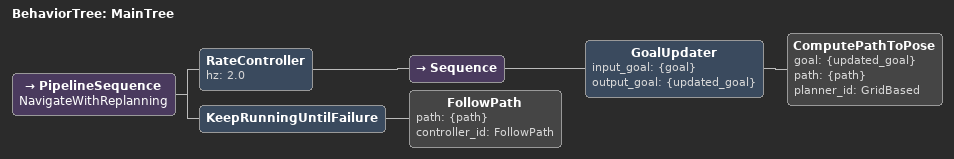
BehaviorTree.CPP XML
<!--
  This Behavior Tree follows a dynamic pose to a certain distance
-->

<root main_tree_to_execute="MainTree">
  <BehaviorTree ID="MainTree">
    <PipelineSequence name="NavigateWithReplanning">
      <RateController hz="2.0">
        <Sequence>
          <GoalUpdater input_goal="{goal}" output_goal="{updated_goal}">
            <ComputePathToPose goal="{updated_goal}" path="{path}" planner_id="GridBased"/>
          </GoalUpdater>
        </Sequence>
      </RateController>
      <KeepRunningUntilFailure>
        <FollowPath path="{path}" controller_id="FollowPath"/>
      </KeepRunningUntilFailure>
    </PipelineSequence>
  </BehaviorTree>
</root>
